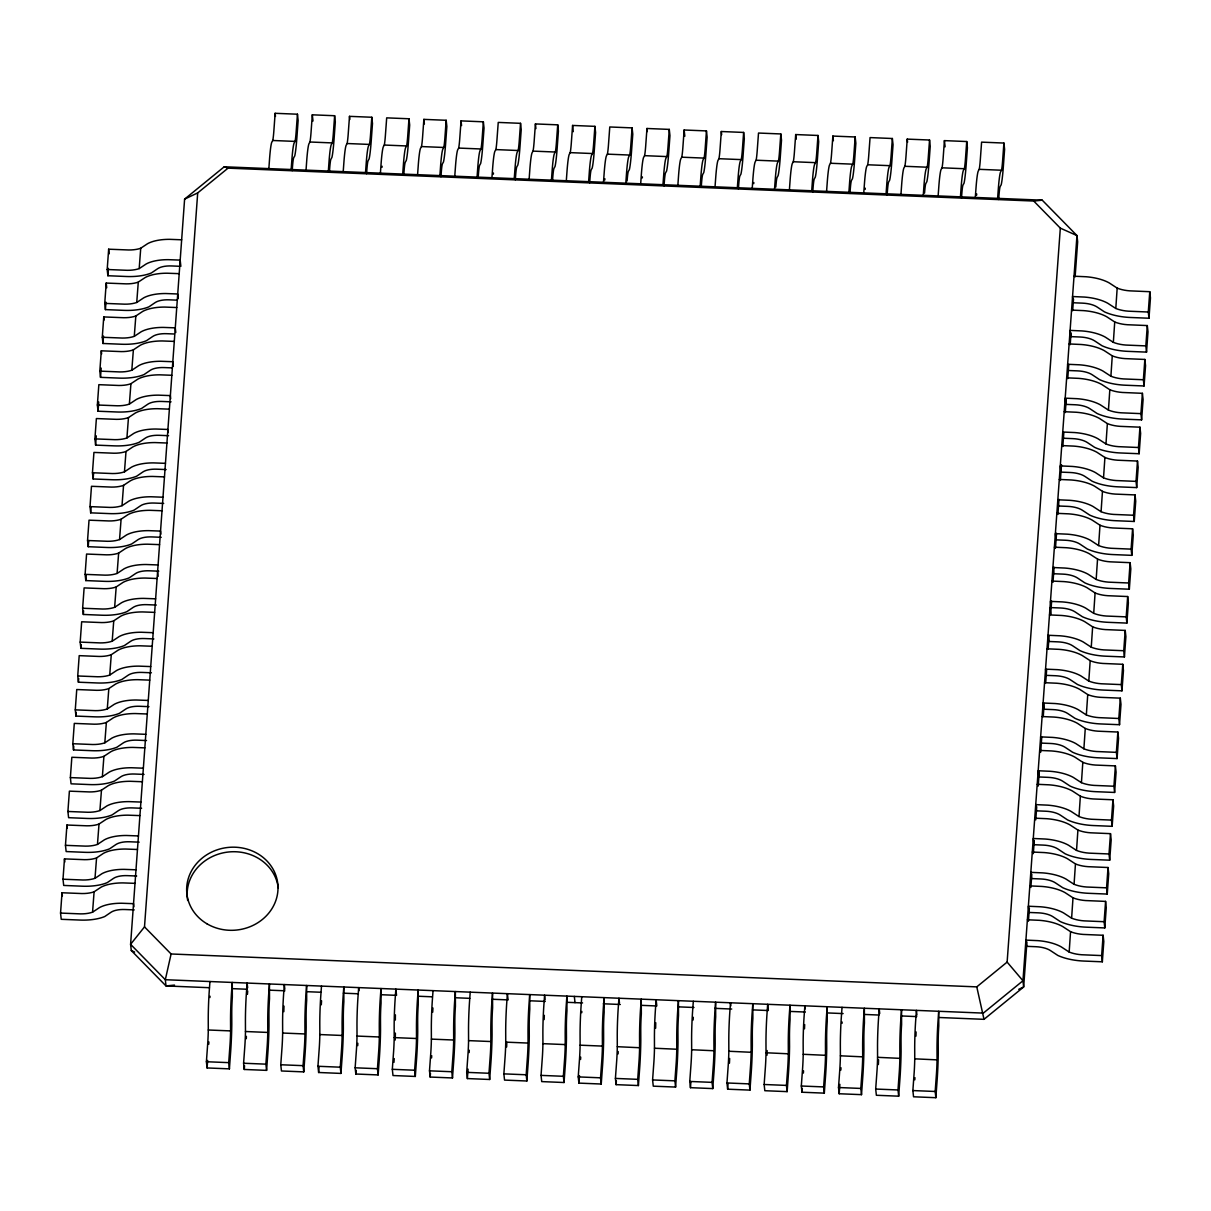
<?xml version="1.0" encoding="UTF-8"?>
<svg xmlns="http://www.w3.org/2000/svg" width="1211" height="1211" viewBox="0 0 1211 1211"><rect width="100%" height="100%" fill="white"/><g stroke="black" fill="none" stroke-linecap="round" stroke-linejoin="round"><path stroke-width="1.5" d="M209.942 981.531L209.155 992.475A31.758 2.195 -87.7 0 0 208.247 1018.375L208.292 1030.122A20.209 1.393 -87.7 0 1 207.717 1043.519L206.4 1061.729L207.096 1067.951L229.409 1068.859L230.635 1051.92A35.149 2.437 -87.7 0 0 231.801 1024.188L231.755 1013.395A16.833 1.166 -87.7 0 1 232.33 997.137L232.255 982.454L231.468 993.383A31.758 2.195 -87.7 0 0 230.544 1019.299L230.605 1031.03A20.209 1.393 -87.7 0 1 230.029 1044.427L228.712 1062.637L229.409 1068.859M247.634 987.722L247.12 983.06L246.333 993.989A31.758 2.195 -87.7 0 0 245.424 1019.904L245.47 1031.636A20.209 1.393 -87.7 0 1 244.91 1045.048L243.593 1063.243L244.274 1069.464L266.587 1070.373L267.813 1053.434A35.149 2.437 -87.7 0 0 268.978 1025.702L268.933 1014.909A16.833 1.166 -87.7 0 1 269.508 998.651L269.432 983.968L268.645 994.912A31.758 2.195 -87.7 0 0 267.737 1020.812L267.782 1032.544A20.209 1.393 -87.7 0 1 267.207 1045.956L265.89 1064.151L266.587 1070.373M303.764 1071.886L303.083 1065.665L304.4 1047.47A20.209 1.393 -87.7 0 0 304.96 1034.058L304.915 1022.326A31.758 2.195 -87.7 0 1 305.823 996.426L306.61 985.482L306.686 1000.165A16.833 1.166 -87.7 0 0 306.111 1016.423L306.171 1027.216A35.149 2.437 -87.7 0 1 304.99 1054.948L303.764 1071.886L281.452 1070.978L280.77 1064.757L282.087 1046.561A20.209 1.393 -87.7 0 0 282.647 1033.15L282.602 1021.418A31.758 2.195 -87.7 0 1 283.525 995.518L284.313 984.573L284.827 989.236M340.942 1073.415L340.261 1067.194L341.578 1048.983A20.209 1.393 -87.7 0 0 342.138 1035.587L342.092 1023.84A31.758 2.195 -87.7 0 1 343.016 997.94L343.803 986.995L343.863 1001.694A16.833 1.166 -87.7 0 0 343.303 1017.936L343.349 1028.745A35.149 2.437 -87.7 0 1 342.183 1056.476L340.942 1073.415L318.644 1072.492L317.948 1066.27L319.265 1048.075A20.209 1.393 -87.7 0 0 319.84 1034.678L319.78 1022.932A31.758 2.195 -87.7 0 1 320.703 997.031L321.49 986.087M378.135 1074.929L377.438 1068.707L378.755 1050.512A20.209 1.393 -87.7 0 0 379.331 1037.1L379.285 1025.369A31.758 2.195 -87.7 0 1 380.193 999.453L380.981 988.524L381.056 1003.208A16.833 1.166 -87.7 0 0 380.481 1019.465L380.526 1030.258A35.149 2.437 -87.7 0 1 379.361 1057.99L378.135 1074.929L355.822 1074.021L355.141 1067.799L356.443 1049.589A20.209 1.393 -87.7 0 0 357.018 1036.192L356.973 1024.461A31.758 2.195 -87.7 0 1 357.881 998.545L358.668 987.616L359.016 990.719M415.312 1076.443L414.631 1070.221L415.948 1052.026A20.209 1.393 -87.7 0 0 416.508 1038.614L416.463 1026.883A31.758 2.195 -87.7 0 1 417.371 1000.982L418.158 990.038L418.234 1004.721A16.833 1.166 -87.7 0 0 417.659 1020.979L417.719 1031.772A35.149 2.437 -87.7 0 1 416.539 1059.504L415.312 1076.443L393 1075.535L392.319 1069.313L393.636 1051.118A20.209 1.393 -87.7 0 0 394.196 1037.706L394.15 1025.974A31.758 2.195 -87.7 0 1 395.074 1000.059L395.846 989.13L396.542 995.351M452.49 1077.957L451.809 1071.735L453.126 1053.54A20.209 1.393 -87.7 0 0 453.686 1040.128L453.641 1028.396A31.758 2.195 -87.7 0 1 454.564 1002.496L455.351 991.552L455.412 1006.25A16.833 1.166 -87.7 0 0 454.836 1022.493L454.897 1033.301A35.149 2.437 -87.7 0 1 453.716 1061.033L452.49 1077.957L430.193 1077.048L429.496 1070.827L430.813 1052.631A20.209 1.393 -87.7 0 0 431.388 1039.22L431.328 1027.488A31.758 2.195 -87.7 0 1 432.251 1001.588L433.038 990.643M489.683 1079.485L488.987 1073.264L490.304 1055.053A20.209 1.393 -87.7 0 0 490.879 1041.657L490.818 1029.925A31.758 2.195 -87.7 0 1 491.742 1004.01L492.529 993.081L492.605 1007.764A16.833 1.166 -87.7 0 0 492.029 1024.022L492.075 1034.815A35.149 2.437 -87.7 0 1 490.909 1062.547L489.683 1079.485L467.37 1078.562L466.689 1072.356L467.991 1054.145A20.209 1.393 -87.7 0 0 468.566 1040.749L468.521 1029.002A31.758 2.195 -87.7 0 1 469.429 1003.102L470.216 992.157M526.861 1080.999L526.179 1074.778L527.481 1056.582A20.209 1.393 -87.7 0 0 528.057 1043.171L528.011 1031.439A31.758 2.195 -87.7 0 1 528.919 1005.524L529.707 994.594L529.782 1009.278A16.833 1.166 -87.7 0 0 529.207 1025.535L529.268 1036.328A35.149 2.437 -87.7 0 1 528.087 1064.06L526.861 1080.999L504.548 1080.091L503.867 1073.869L505.184 1055.659A20.209 1.393 -87.7 0 0 505.744 1042.262L505.698 1030.531A31.758 2.195 -87.7 0 1 506.622 1004.615L507.394 993.686L508.09 999.908M564.038 1082.513L563.357 1076.291L564.674 1058.096A20.209 1.393 -87.7 0 0 565.234 1044.684L565.189 1032.953A31.758 2.195 -87.7 0 1 566.112 1007.052L566.884 996.108L566.96 1010.791A16.833 1.166 -87.7 0 0 566.385 1027.049L566.445 1037.842A35.149 2.437 -87.7 0 1 565.265 1065.574L564.038 1082.513L541.726 1081.605L541.045 1075.383L542.361 1057.188A20.209 1.393 -87.7 0 0 542.922 1043.776L542.876 1032.044A31.758 2.195 -87.7 0 1 543.8 1006.144L544.587 995.2L545.101 999.862M601.231 1084.027L600.535 1077.82L601.852 1059.61A20.209 1.393 -87.7 0 0 602.427 1046.213L602.367 1034.466A31.758 2.195 -87.7 0 1 603.29 1008.566L604.077 997.622L604.153 1012.32A16.833 1.166 -87.7 0 0 603.578 1028.563L603.623 1039.371A35.149 2.437 -87.7 0 1 602.457 1067.103L601.231 1084.027L578.919 1083.118L578.222 1076.897L579.539 1058.702A20.209 1.393 -87.7 0 0 580.114 1045.29L580.069 1033.558A31.758 2.195 -87.7 0 1 580.977 1007.658L581.764 996.714M638.409 1085.556L637.713 1079.334L639.03 1061.124A20.209 1.393 -87.7 0 0 639.605 1047.727L639.559 1035.995A31.758 2.195 -87.7 0 1 640.468 1010.08L641.255 999.151L641.33 1013.834A16.833 1.166 -87.7 0 0 640.755 1030.092L640.801 1040.885A35.149 2.437 -87.7 0 1 639.635 1068.617L638.409 1085.556L616.096 1084.647L615.415 1078.426L616.732 1060.215A20.209 1.393 -87.7 0 0 617.292 1046.819L617.247 1035.087A31.758 2.195 -87.7 0 1 618.155 1009.172L618.942 998.227L619.457 1002.905M639.605 1047.727L617.292 1046.698M675.587 1087.069L674.905 1080.848L676.222 1062.652A20.209 1.393 -87.7 0 0 676.782 1049.241L676.737 1037.509A31.758 2.195 -87.7 0 1 677.645 1011.609L678.432 1000.664L678.508 1015.348A16.833 1.166 -87.7 0 0 677.933 1031.605L677.993 1042.399A35.149 2.437 -87.7 0 1 676.813 1070.13L675.587 1087.069L653.274 1086.161L652.593 1079.94L653.91 1061.744A20.209 1.393 -87.7 0 0 654.47 1048.332L654.424 1036.601A31.758 2.195 -87.7 0 1 655.348 1010.685L656.135 999.756L656.816 1005.978M676.782 1049.241L654.47 1048.226M712.764 1088.583L712.083 1082.362L713.4 1064.166A20.209 1.393 -87.7 0 0 713.96 1050.754L713.915 1039.023A31.758 2.195 -87.7 0 1 714.838 1013.123L715.625 1002.178L715.686 1016.877A16.833 1.166 -87.7 0 0 715.126 1033.119L715.171 1043.912A35.149 2.437 -87.7 0 1 714.006 1071.644L712.764 1088.583L690.467 1087.675L689.77 1081.453L691.087 1063.258A20.209 1.393 -87.7 0 0 691.663 1049.846L691.602 1038.115A31.758 2.195 -87.7 0 1 692.525 1012.214L693.313 1001.27M713.96 1050.754L691.663 1049.74M749.957 1090.112L749.261 1083.89L750.578 1065.68A20.209 1.393 -87.7 0 0 751.153 1052.283L751.108 1040.552A31.758 2.195 -87.7 0 1 752.016 1014.636L752.803 1003.692L752.879 1018.39A16.833 1.166 -87.7 0 0 752.303 1034.648L752.349 1045.441A35.149 2.437 -87.7 0 1 751.183 1073.173L749.957 1090.112L727.644 1089.189L726.963 1082.967L728.265 1064.772A20.209 1.393 -87.7 0 0 728.84 1051.375L728.795 1039.628A31.758 2.195 -87.7 0 1 729.703 1013.728L730.49 1002.784L730.838 1005.902M751.153 1052.283L728.84 1051.254M787.135 1091.626L786.454 1085.404L787.771 1067.209A20.209 1.393 -87.7 0 0 788.331 1053.797L788.285 1042.065A31.758 2.195 -87.7 0 1 789.194 1016.15L789.981 1005.221L790.056 1019.904A16.833 1.166 -87.7 0 0 789.481 1036.162L789.542 1046.955A35.149 2.437 -87.7 0 1 788.361 1074.687L787.135 1091.626L764.822 1090.717L764.141 1084.496L765.458 1066.285A20.209 1.393 -87.7 0 0 766.018 1052.889L765.973 1041.157A31.758 2.195 -87.7 0 1 766.896 1015.242L767.668 1004.313L768.364 1010.534M788.331 1053.797L766.018 1052.768M824.313 1093.139L823.631 1086.918L824.948 1068.723A20.209 1.393 -87.7 0 0 825.508 1055.311L825.463 1043.579A31.758 2.195 -87.7 0 1 826.386 1017.679L827.174 1006.735L827.234 1021.418A16.833 1.166 -87.7 0 0 826.659 1037.676L826.719 1048.469A35.149 2.437 -87.7 0 1 825.539 1076.201L824.313 1093.139L802.015 1092.231L801.319 1086.01L802.636 1067.814A20.209 1.393 -87.7 0 0 803.211 1054.403L803.15 1042.671A31.758 2.195 -87.7 0 1 804.074 1016.756L804.861 1005.826L805.194 1008.93M825.508 1055.311L803.211 1054.297M861.505 1094.653L860.809 1088.432L862.126 1070.236A20.209 1.393 -87.7 0 0 862.701 1056.84L862.641 1045.093A31.758 2.195 -87.7 0 1 863.564 1019.193L864.351 1008.248L864.427 1022.947A16.833 1.166 -87.7 0 0 863.852 1039.189L863.897 1049.998A35.149 2.437 -87.7 0 1 862.732 1077.729L861.505 1094.653L839.193 1093.745L838.512 1087.523L839.813 1069.328A20.209 1.393 -87.7 0 0 840.389 1055.916L840.343 1044.185A31.758 2.195 -87.7 0 1 841.251 1018.284L842.039 1007.34M862.701 1056.84L840.389 1055.81M898.683 1096.182L898.002 1089.961L899.304 1071.75A20.209 1.393 -87.7 0 0 899.879 1058.353L899.834 1046.622A31.758 2.195 -87.7 0 1 900.742 1020.706L901.529 1009.777L901.605 1024.461A16.833 1.166 -87.7 0 0 901.029 1040.718L901.09 1051.511A35.149 2.437 -87.7 0 1 899.909 1079.243L898.683 1096.182L876.37 1095.274L875.689 1089.052L877.006 1070.842A20.209 1.393 -87.7 0 0 877.566 1057.445L877.521 1045.698A31.758 2.195 -87.7 0 1 878.444 1019.798L879.216 1008.854L879.731 1013.531M899.879 1058.353L877.566 1057.324M935.861 1097.696L935.18 1091.474L936.497 1073.279A20.209 1.393 -87.7 0 0 937.057 1059.867L937.011 1048.136A31.758 2.195 -87.7 0 1 937.935 1022.22L938.707 1011.291L938.782 1025.974A16.833 1.166 -87.7 0 0 938.207 1042.232L938.268 1053.025A35.149 2.437 -87.7 0 1 937.087 1080.757L935.861 1097.696L913.548 1096.788L912.867 1090.566L914.184 1072.371A20.209 1.393 -87.7 0 0 914.744 1058.959L914.699 1047.227A31.758 2.195 -87.7 0 1 915.622 1021.312L916.409 1010.383L916.924 1015.045M937.057 1059.867L914.759 1058.838M134.224 909.9L124.93 909.522A16.833 6.963 4.1 0 0 111.079 912.231L104.751 916.53A35.149 14.532 4.1 0 1 79.835 920.057L61.231 919.3L60.55 913.079L62.018 892.764L81.97 893.551A20.209 8.356 4.1 0 0 94.019 891.841L100.967 887.239A31.758 13.139 4.1 0 1 123.053 882.91L135.011 883.349M136.676 876.022L127.382 875.644A16.833 6.963 4.1 0 0 113.531 878.369L107.204 882.652A35.149 14.532 4.1 0 1 82.287 886.195L63.699 885.438L63.002 879.216L64.471 858.887L84.422 859.674A20.209 8.356 4.1 0 0 96.471 857.978L103.419 853.361A31.758 13.139 4.1 0 1 125.505 849.032L137.464 849.486M139.144 842.16L129.834 841.781A16.833 6.963 4.1 0 0 115.984 844.491L109.656 848.79A35.149 14.532 4.1 0 1 84.74 852.317L66.151 851.56L65.455 845.339L66.938 825.024L86.889 825.811A20.209 8.356 4.1 0 0 98.924 824.101L105.872 819.499A31.758 13.139 4.1 0 1 127.957 815.17L139.916 815.608M141.596 808.282L132.302 807.904A16.833 6.963 4.1 0 0 118.436 810.613L112.108 814.912A35.149 14.532 4.1 0 1 87.192 818.454L68.603 817.682L67.907 811.476L69.39 791.146L89.342 791.933A20.209 8.356 4.1 0 0 101.376 790.223L108.324 785.621A31.758 13.139 4.1 0 1 130.425 781.292L142.383 781.746M144.048 774.404L134.754 774.026A16.833 6.963 4.1 0 0 120.888 776.751L114.561 781.034A35.149 14.532 4.1 0 1 89.644 784.577L71.055 783.82L70.374 777.598L71.843 757.269L91.794 758.071A20.209 8.356 4.1 0 0 103.843 756.36L110.791 751.743A31.758 13.139 4.1 0 1 132.877 747.414L144.836 747.868M146.501 740.542L137.206 740.163A16.833 6.963 4.1 0 0 123.34 742.873L117.013 747.172A35.149 14.532 4.1 0 1 92.097 750.699L73.508 749.942L72.827 743.721L74.295 723.406L94.246 724.193A20.209 8.356 4.1 0 0 106.296 722.483L113.244 717.881A31.758 13.139 4.1 0 1 135.329 713.551L147.288 713.99M148.953 706.664L139.659 706.285A16.833 6.963 4.1 0 0 125.808 709.01L119.48 713.294A35.149 14.532 4.1 0 1 94.549 716.836L75.96 716.079L75.279 709.858L76.747 689.528L96.698 690.315A20.209 8.356 4.1 0 0 108.748 688.605L115.696 684.003A31.758 13.139 4.1 0 1 137.782 679.674L149.74 680.128M151.405 672.801L142.111 672.423A16.833 6.963 4.1 0 0 128.26 675.132L121.933 679.432A35.149 14.532 4.1 0 1 97.016 682.959L78.412 682.202L77.731 675.98L79.199 655.651L99.151 656.453A20.209 8.356 4.1 0 0 111.2 654.742L118.148 650.14A31.758 13.139 4.1 0 1 140.234 645.811L152.192 646.25M153.858 638.924L144.563 638.545A16.833 6.963 4.1 0 0 130.712 641.255L124.385 645.554A35.149 14.532 4.1 0 1 99.469 649.081L80.88 648.324L80.183 642.102L81.667 621.788L101.618 622.575A20.209 8.356 4.1 0 0 113.652 620.865L120.6 616.263A31.758 13.139 4.1 0 1 142.686 611.933L154.645 612.372M156.325 605.046L147.031 604.667A16.833 6.963 4.1 0 0 133.165 607.392L126.837 611.676A35.149 14.532 4.1 0 1 101.921 615.218L83.332 614.461L82.636 608.24L84.119 587.91L104.07 588.697A20.209 8.356 4.1 0 0 116.105 587.002L123.053 582.385A31.758 13.139 4.1 0 1 145.153 578.056L157.112 578.51M158.777 571.183L149.483 570.805A16.833 6.963 4.1 0 0 135.617 573.514L129.289 577.814A35.149 14.532 4.1 0 1 104.373 581.341L85.784 580.584L85.103 574.362L86.571 554.048L106.523 554.835A20.209 8.356 4.1 0 0 118.572 553.124L125.505 548.522A31.758 13.139 4.1 0 1 147.606 544.193L159.564 544.632M161.23 537.306L151.935 536.927A16.833 6.963 4.1 0 0 138.069 539.637L131.742 543.936A35.149 14.532 4.1 0 1 106.825 547.478L88.236 546.706L87.555 540.5L89.024 520.17L108.975 520.957A20.209 8.356 4.1 0 0 121.024 519.247L127.972 514.645A31.758 13.139 4.1 0 1 150.058 510.315L162.017 510.77M163.682 503.428L154.387 503.049A16.833 6.963 4.1 0 0 140.537 505.774L134.209 510.058A35.149 14.532 4.1 0 1 109.278 513.6L90.689 512.843L90.008 506.622L91.476 486.292L111.427 487.094A20.209 8.356 4.1 0 0 123.477 485.384L130.425 480.767A31.758 13.139 4.1 0 1 152.51 476.438L164.469 476.892M166.134 469.565L156.84 469.187A16.833 6.963 4.1 0 0 142.989 471.896L136.661 476.195A35.149 14.532 4.1 0 1 111.745 479.723L93.141 478.966L92.46 472.744L93.928 452.43L113.879 453.217A20.209 8.356 4.1 0 0 125.929 451.506L132.877 446.904A31.758 13.139 4.1 0 1 154.963 442.575L166.921 443.014M168.586 435.688L159.292 435.309A16.833 6.963 4.1 0 0 145.441 438.034L139.114 442.318A35.149 14.532 4.1 0 1 114.197 445.86L95.608 445.103L94.912 438.882L96.38 418.552L116.332 419.339A20.209 8.356 4.1 0 0 128.381 417.628L135.329 413.027A31.758 13.139 4.1 0 1 157.415 408.697L169.373 409.151M171.054 401.825L161.744 401.446A16.833 6.963 4.1 0 0 147.893 404.156L141.566 408.455A35.149 14.532 4.1 0 1 116.65 411.982L98.061 411.225L97.364 405.004L98.848 384.674L118.799 385.476A20.209 8.356 4.1 0 0 130.833 383.766L137.782 379.164A31.758 13.139 4.1 0 1 159.882 374.835L171.826 375.274M171.644 367.872L164.212 367.569A16.833 6.963 4.1 0 0 150.346 370.278L144.018 374.577A35.149 14.532 4.1 0 1 119.102 378.104L100.513 377.348L99.817 371.126L101.3 350.812L121.251 351.599A20.209 8.356 4.1 0 0 133.286 349.888L140.234 345.286A31.758 13.139 4.1 0 1 162.335 340.957L174.293 341.396M174.096 333.994L166.664 333.691A16.833 6.963 4.1 0 0 152.798 336.416L146.47 340.7A35.149 14.532 4.1 0 1 121.554 344.242L102.965 343.485L102.284 337.264L103.752 316.934L123.704 317.721A20.209 8.356 4.1 0 0 135.753 316.026L142.701 311.409A31.758 13.139 4.1 0 1 164.787 307.079L176.745 307.533M176.549 300.131L169.116 299.828A16.833 6.963 4.1 0 0 155.25 302.538L148.923 306.837A35.149 14.532 4.1 0 1 124.006 310.364L105.418 309.607L104.736 303.386L106.205 283.071L126.156 283.858A20.209 8.356 4.1 0 0 138.205 282.148L145.153 277.546A31.758 13.139 4.1 0 1 167.239 273.217L179.198 273.656M179.001 266.253L171.568 265.951A16.833 6.963 4.1 0 0 157.718 268.66L151.39 272.959A35.149 14.532 4.1 0 1 126.459 276.502L107.87 275.73L107.189 269.508L108.657 249.194L128.608 249.981A20.209 8.356 4.1 0 0 140.658 248.27L147.606 243.668A31.758 13.139 4.1 0 1 169.691 239.339L181.65 239.793M73.508 749.942L73.78 746.248M75.96 716.079L76.232 712.371M78.412 682.202L78.685 678.508M80.88 648.324L81.137 644.63M83.332 614.461L83.589 610.768M85.784 580.584L86.178 575.043M88.236 546.706L88.645 541.166M90.689 512.843L91.097 507.303M93.141 478.966L93.55 473.425M95.608 445.103L96.275 435.854M98.061 411.225L98.727 401.991M100.513 377.348L101.179 368.114M102.965 343.485L103.495 336.083M105.418 309.607L105.962 302.22M107.87 275.73L108.415 268.342M60.55 913.079L80.501 913.881A20.209 8.356 4.1 0 0 92.551 912.171L94.095 891.811M63.002 879.216L82.953 880.003A20.209 8.356 4.1 0 0 95.003 878.293L96.562 857.948M65.455 845.339L85.406 846.126A20.209 8.356 4.1 0 0 97.455 844.43L99.014 824.07M67.907 811.476L87.858 812.263A20.209 8.356 4.1 0 0 99.907 810.553L101.467 790.193M70.374 777.598L90.325 778.385A20.209 8.356 4.1 0 0 102.36 776.675L103.919 756.33M72.827 743.721L92.778 744.523A20.209 8.356 4.1 0 0 104.812 742.812L106.371 722.452M75.279 709.858L95.23 710.645A20.209 8.356 4.1 0 0 107.279 708.935L108.823 688.575M77.731 675.98L97.682 676.767A20.209 8.356 4.1 0 0 109.732 675.057L111.276 654.712M80.183 642.102L100.135 642.905A20.209 8.356 4.1 0 0 112.184 641.194L113.743 620.834M82.636 608.24L102.587 609.027A20.209 8.356 4.1 0 0 114.636 607.316L116.195 586.972M85.103 574.362L105.054 575.149A20.209 8.356 4.1 0 0 117.089 573.454L118.648 553.094M87.555 540.5L107.507 541.287A20.209 8.356 4.1 0 0 119.541 539.576L121.1 519.216M90.008 506.622L109.959 507.409A20.209 8.356 4.1 0 0 122.008 505.698L123.552 485.354M92.46 472.744L112.411 473.546A20.209 8.356 4.1 0 0 124.461 471.836L126.005 451.476M94.912 438.882L114.863 439.669A20.209 8.356 4.1 0 0 126.913 437.958L128.472 417.598M97.364 405.004L117.316 405.791A20.209 8.356 4.1 0 0 129.365 404.08L130.924 383.736M99.817 371.126L119.768 371.928A20.209 8.356 4.1 0 0 131.817 370.218L133.377 349.858M102.284 337.264L122.235 338.051A20.209 8.356 4.1 0 0 134.27 336.34L135.829 315.995M104.736 303.386L124.688 304.173A20.209 8.356 4.1 0 0 136.737 302.478L138.281 282.118M107.189 269.508L127.14 270.31A20.209 8.356 4.1 0 0 139.189 268.6L140.733 248.24M1075.111 276.895L1077.654 241.791L1076.973 235.57L1042.247 200.178L224.232 166.785L184.602 199.134L130.591 944.323L131.288 950.544L166.013 985.936L209.412 987.707M174.52 985.088L166.013 985.936L165.317 979.714L130.591 944.323L144.503 926.884L197.696 192.912L228.046 168.147L1033.725 201.041L1042.247 200.178M268.857 168.601L269.644 157.748A31.758 2.195 -87.7 0 1 271.718 142.353L272.763 140.446A20.209 1.393 -87.7 0 0 273.822 131.454L275.139 113.304L297.452 114.212L298.133 120.434L296.907 137.373A35.149 2.437 -87.7 0 1 294.727 155.962L293.758 157.612A16.833 1.166 -87.7 0 0 292.456 167.269L292.214 170.66M207.096 1067.951L207.641 1060.412M291.155 169.525L291.957 158.656A31.758 2.195 -87.7 0 1 294.031 143.261L295.075 141.354A20.209 1.393 -87.7 0 0 296.12 132.377L297.452 114.212M306.035 170.13L306.822 159.262A31.758 2.195 -87.7 0 1 308.911 143.867L309.94 141.959A20.209 1.393 -87.7 0 0 311 132.983L312.317 114.818L334.63 115.726L335.311 121.948L334.085 138.887A35.149 2.437 -87.7 0 1 331.905 157.475L330.951 159.125A16.833 1.166 -87.7 0 0 329.649 168.783L329.392 172.174M247.438 994.352L247.695 990.976M244.274 1069.464L244.546 1065.695M328.348 171.039L329.135 160.185A31.758 2.195 -87.7 0 1 331.209 144.79L332.253 142.868A20.209 1.393 -87.7 0 0 333.313 133.891L334.63 115.726M343.213 171.644L344.015 160.791A31.758 2.195 -87.7 0 1 346.089 145.396L347.118 143.473A20.209 1.393 -87.7 0 0 348.178 134.497L349.495 116.347L371.807 117.255L372.488 123.477L371.262 140.415A35.149 2.437 -87.7 0 1 369.083 158.989L368.129 160.654A16.833 1.166 -87.7 0 0 366.827 170.312L366.585 173.688M365.525 172.552L366.327 161.699A31.758 2.195 -87.7 0 1 368.401 146.304L369.431 144.397A20.209 1.393 -87.7 0 0 370.49 135.405L371.807 117.255M380.405 173.158L381.193 162.304A31.758 2.195 -87.7 0 1 383.266 146.909L384.311 145.002A20.209 1.393 -87.7 0 0 385.355 136.01L386.687 117.861L408.985 118.769L409.681 124.99L408.455 141.929A35.149 2.437 -87.7 0 1 406.26 160.518L405.307 162.168A16.833 1.166 -87.7 0 0 404.005 171.826L403.763 175.217M318.644 1072.492L319.053 1066.846M402.703 174.066L403.505 163.213A31.758 2.195 -87.7 0 1 405.579 147.818L406.624 145.91A20.209 1.393 -87.7 0 0 407.668 136.919L408.985 118.769M417.583 174.672L418.37 163.818A31.758 2.195 -87.7 0 1 420.459 148.423L421.489 146.516A20.209 1.393 -87.7 0 0 422.548 137.524L423.865 119.374L446.178 120.283L446.859 126.504L445.633 143.443A35.149 2.437 -87.7 0 1 443.453 162.032L442.499 163.682A16.833 1.166 -87.7 0 0 441.198 173.34L440.94 176.73M355.822 1074.021L356.095 1070.252M439.896 175.595L440.683 164.726A31.758 2.195 -87.7 0 1 442.757 149.331L443.801 147.424A20.209 1.393 -87.7 0 0 444.861 138.448L446.178 120.283M454.761 176.201L455.563 165.347A31.758 2.195 -87.7 0 1 457.637 149.952L458.666 148.03A20.209 1.393 -87.7 0 0 459.726 139.053L461.043 120.888L483.356 121.811L484.037 128.033L482.811 144.957A35.149 2.437 -87.7 0 1 480.631 163.546L479.677 165.196A16.833 1.166 -87.7 0 0 478.375 174.853L478.133 178.244M393.953 1062.365L394.226 1058.596M477.073 177.109L477.861 166.255A31.758 2.195 -87.7 0 1 479.95 150.86L480.979 148.938A20.209 1.393 -87.7 0 0 482.039 139.961L483.356 121.811M491.938 177.714L492.741 166.861A31.758 2.195 -87.7 0 1 494.815 151.466L495.859 149.558A20.209 1.393 -87.7 0 0 496.904 140.567L498.236 122.417L520.533 123.325L521.23 129.547L520.003 146.486A35.149 2.437 -87.7 0 1 517.808 165.074L516.855 166.724A16.833 1.166 -87.7 0 0 515.553 176.382L515.311 179.773M430.193 1077.048L430.465 1073.294M514.251 178.623L515.053 167.769A31.758 2.195 -87.7 0 1 517.127 152.374L518.157 150.467A20.209 1.393 -87.7 0 0 519.216 141.475L520.533 123.325M529.131 179.228L529.918 168.374A31.758 2.195 -87.7 0 1 531.992 152.98L533.037 151.072A20.209 1.393 -87.7 0 0 534.096 142.081L535.413 123.931L557.726 124.839L558.407 131.06L557.181 147.999A35.149 2.437 -87.7 0 1 555.001 166.588L554.048 168.238A16.833 1.166 -87.7 0 0 552.731 177.896L552.488 181.287M467.37 1078.562L468.051 1069.162M551.444 180.136L552.231 169.283A31.758 2.195 -87.7 0 1 554.305 153.888L555.349 151.981A20.209 1.393 -87.7 0 0 556.394 142.989L557.726 124.839M566.309 180.757L567.111 169.888A31.758 2.195 -87.7 0 1 569.185 154.493L570.214 152.586A20.209 1.393 -87.7 0 0 571.274 143.609L572.591 125.444L594.904 126.353L595.585 132.574L594.359 149.513A35.149 2.437 -87.7 0 1 592.179 168.102L591.225 169.752A16.833 1.166 -87.7 0 0 589.924 179.41L589.681 182.8M588.622 181.665L589.409 170.812A31.758 2.195 -87.7 0 1 591.498 155.417L592.527 153.494A20.209 1.393 -87.7 0 0 593.587 144.518L594.904 126.353M603.487 182.271L604.289 171.417A31.758 2.195 -87.7 0 1 606.363 156.022L607.407 154.1A20.209 1.393 -87.7 0 0 608.452 145.123L609.769 126.973L632.081 127.882L632.778 134.103L631.552 151.027A35.149 2.437 -87.7 0 1 629.357 169.616L628.403 171.281A16.833 1.166 -87.7 0 0 627.101 180.939M625.799 183.179L626.602 172.325A31.758 2.195 -87.7 0 1 628.676 156.93L629.705 155.023A20.209 1.393 -87.7 0 0 630.764 146.031L632.081 127.882M640.68 183.784L641.467 172.931A31.758 2.195 -87.7 0 1 643.541 157.536L644.585 155.629A20.209 1.393 -87.7 0 0 645.645 146.637L646.962 128.487L669.274 129.395L669.955 135.617L668.729 152.556A35.149 2.437 -87.7 0 1 666.55 171.145L665.581 172.795A16.833 1.166 -87.7 0 0 664.279 182.452L664.037 185.843M578.919 1083.118L579.463 1075.595M662.977 184.693L663.779 173.839A31.758 2.195 -87.7 0 1 665.853 158.444L666.898 156.537A20.209 1.393 -87.7 0 0 667.942 147.545L669.274 129.395M677.857 185.298L678.644 174.445A31.758 2.195 -87.7 0 1 680.733 159.05L681.763 157.142A20.209 1.393 -87.7 0 0 682.822 148.151L684.139 130.001L706.452 130.909L707.133 137.131L705.907 154.069A35.149 2.437 -87.7 0 1 703.727 172.658L702.774 174.308A16.833 1.166 -87.7 0 0 701.472 183.966L701.214 187.357M616.096 1084.647L616.369 1080.878M700.17 186.222L700.957 175.353A31.758 2.195 -87.7 0 1 703.031 159.958L704.075 158.051A20.209 1.393 -87.7 0 0 705.135 149.074L706.452 130.909M715.035 186.827L715.837 175.973A31.758 2.195 -87.7 0 1 717.911 160.563L718.94 158.656A20.209 1.393 -87.7 0 0 720 149.68L721.317 131.515L743.63 132.438L744.311 138.644L743.085 155.583A35.149 2.437 -87.7 0 1 740.905 174.172L739.951 175.822A16.833 1.166 -87.7 0 0 738.649 185.48L738.407 188.871M737.348 187.735L738.15 176.882A31.758 2.195 -87.7 0 1 740.224 161.487L741.253 159.564A20.209 1.393 -87.7 0 0 742.313 150.588L743.63 132.438M752.228 188.341L753.015 177.487A31.758 2.195 -87.7 0 1 755.089 162.092L756.133 160.185A20.209 1.393 -87.7 0 0 757.178 151.193L758.51 133.043L780.807 133.952L781.504 140.173L780.278 157.112A35.149 2.437 -87.7 0 1 778.083 175.686L777.129 177.351A16.833 1.166 -87.7 0 0 775.827 187.009M690.467 1087.675L690.875 1082.028M774.525 189.249L775.328 178.395A31.758 2.195 -87.7 0 1 777.401 163.001L778.446 161.093A20.209 1.393 -87.7 0 0 779.49 152.102L780.807 133.952M789.405 189.855L790.193 179.001A31.758 2.195 -87.7 0 1 792.282 163.606L793.311 161.699A20.209 1.393 -87.7 0 0 794.371 152.707L795.688 134.557L818 135.465L818.681 141.687L817.455 158.626A35.149 2.437 -87.7 0 1 815.275 177.215L814.322 178.865A16.833 1.166 -87.7 0 0 813.02 188.522L812.763 191.913M727.644 1089.189L728.053 1083.542M811.718 190.763L812.505 179.909A31.758 2.195 -87.7 0 1 814.579 164.514L815.624 162.607A20.209 1.393 -87.7 0 0 816.683 153.615L818 135.465M826.583 191.383L827.385 180.515A31.758 2.195 -87.7 0 1 829.459 165.12L830.489 163.213A20.209 1.393 -87.7 0 0 831.548 154.221L832.865 136.071L855.178 136.979L855.859 143.201L854.633 160.14A35.149 2.437 -87.7 0 1 852.453 178.728L851.5 180.378A16.833 1.166 -87.7 0 0 850.198 190.036L849.955 193.427M848.896 192.292L849.683 181.438A31.758 2.195 -87.7 0 1 851.772 166.028L852.801 164.121A20.209 1.393 -87.7 0 0 853.861 155.144L855.178 136.979M863.761 192.897L864.563 182.044A31.758 2.195 -87.7 0 1 866.637 166.649L867.682 164.726A20.209 1.393 -87.7 0 0 868.726 155.75L870.058 137.585L892.356 138.508L893.052 144.73L891.826 161.653A35.149 2.437 -87.7 0 1 889.631 180.242L888.677 181.892A16.833 1.166 -87.7 0 0 887.375 191.565L887.133 194.941M802.015 1092.231L802.287 1088.462M886.074 193.805L886.876 182.952A31.758 2.195 -87.7 0 1 888.95 167.557L889.979 165.65A20.209 1.393 -87.7 0 0 891.039 156.658L892.356 138.508M900.954 194.411L901.741 183.557A31.758 2.195 -87.7 0 1 903.815 168.162L904.859 166.255A20.209 1.393 -87.7 0 0 905.919 157.263L907.236 139.114L929.548 140.022L930.23 146.243L929.004 163.182A35.149 2.437 -87.7 0 1 926.824 181.771L925.87 183.421A16.833 1.166 -87.7 0 0 924.553 193.079M839.193 1093.745L839.874 1084.345M923.266 195.319L924.054 184.466A31.758 2.195 -87.7 0 1 926.127 169.071L927.172 167.163A20.209 1.393 -87.7 0 0 928.216 158.172L929.548 140.022M938.131 195.925L938.934 185.071A31.758 2.195 -87.7 0 1 941.008 169.676L942.037 167.769A20.209 1.393 -87.7 0 0 943.097 158.777L944.413 140.627L966.726 141.536L967.407 147.757L966.181 164.696A35.149 2.437 -87.7 0 1 964.001 183.285L963.048 184.935A16.833 1.166 -87.7 0 0 961.746 194.593L961.504 197.983M960.444 196.848L961.231 185.979A31.758 2.195 -87.7 0 1 963.32 170.584L964.35 168.677A20.209 1.393 -87.7 0 0 965.409 159.685L966.726 141.536M975.309 197.454L976.111 186.585A31.758 2.195 -87.7 0 1 978.185 171.19L979.23 169.283A20.209 1.393 -87.7 0 0 980.274 160.306L981.591 142.141L1003.904 143.049L1004.6 149.271L1003.374 166.21A35.149 2.437 -87.7 0 1 1001.179 184.799L1000.225 186.449A16.833 1.166 -87.7 0 0 998.924 196.106L998.681 199.497M997.622 198.362L998.424 187.508A31.758 2.195 -87.7 0 1 1000.498 172.113L1001.527 170.191A20.209 1.393 -87.7 0 0 1002.587 161.214L1003.904 143.049M939.403 1017.512L984.013 1019.329L1023.658 986.98L1022.962 980.759L1007.128 962.094L1060.321 228.137L1033.725 201.041M1026.928 941.916L1023.658 986.98L1018.739 989.311M1028.411 921.253L1029.365 908.114M1030.864 887.466L1031.817 874.312M1033.316 853.664L1034.27 840.51M1035.768 819.862L1036.722 806.723M1038.221 786.06L1039.28 771.422M1040.658 752.258L1041.748 737.242M1043.246 716.594L1044.2 703.44M1045.698 682.792L1046.652 669.653M1048.151 648.99L1049.089 635.942M1051.617 601.186L1050.664 614.386L1049.967 608.164M1052.98 582.324L1054.07 567.232M1055.447 548.371L1056.537 533.279M1057.899 514.418L1058.989 499.341M1060.367 480.479L1061.502 464.736M1062.819 446.526L1063.818 432.705M1065.286 412.573L1066.27 398.828M1067.739 378.619L1068.738 364.965M1070.206 344.681L1071.054 332.934M1072.658 310.727L1073.506 299.072M1069.071 951.997L1061.139 946.82A31.758 13.139 4.1 0 0 1037.888 940.644L1025.914 940.114L1026.595 946.336L1035.905 946.714A16.833 6.963 4.1 0 1 1050.482 950.59L1057.824 955.434A35.149 14.532 4.1 0 0 1083.754 961.05L1102.343 961.806L1101.647 955.585L1081.695 954.752A20.209 8.356 4.1 0 1 1069.162 952.043L1070.554 931.683L1062.607 926.491A31.758 13.139 4.1 0 0 1039.356 920.315L1027.382 919.785M1071.523 918.12L1063.591 912.943A31.758 13.139 4.1 0 0 1040.34 906.767L1028.366 906.237L1029.062 912.458L1038.357 912.837A16.833 6.963 4.1 0 1 1052.934 916.712L1060.276 921.571A35.149 14.532 4.1 0 0 1086.206 927.172L1104.795 927.929L1104.114 921.707L1084.148 920.875A20.209 8.356 4.1 0 1 1071.614 918.165L1073.007 897.805L1065.059 892.628A31.758 13.139 4.1 0 0 1041.808 886.437L1029.85 885.907M1073.99 884.257L1066.043 879.08A31.758 13.139 4.1 0 0 1042.792 872.889L1030.818 872.359L1031.515 878.58L1040.809 878.959A16.833 6.963 4.1 0 1 1055.387 882.849L1062.728 887.693A35.149 14.532 4.1 0 0 1088.659 893.309L1107.248 894.066L1106.566 887.845L1086.6 887.012A20.209 8.356 4.1 0 1 1074.066 884.287L1075.459 863.927L1067.512 858.75A31.758 13.139 4.1 0 0 1044.26 852.574L1032.302 852.044M1076.443 850.379L1068.496 845.202A31.758 13.139 4.1 0 0 1045.244 839.026L1033.286 838.496L1033.967 844.718L1043.261 845.096A16.833 6.963 4.1 0 1 1057.854 848.972L1065.18 853.816A35.149 14.532 4.1 0 0 1091.111 859.432L1109.7 860.188L1109.019 853.967L1089.067 853.134A20.209 8.356 4.1 0 1 1076.534 850.425L1077.911 830.065L1069.964 824.888A31.758 13.139 4.1 0 0 1046.713 818.697L1034.754 818.167M1078.895 816.517L1070.948 811.325A31.758 13.139 4.1 0 0 1047.697 805.148L1035.738 804.619L1036.419 810.84L1045.714 811.219A16.833 6.963 4.1 0 1 1060.306 815.094L1067.633 819.953A35.149 14.532 4.1 0 0 1093.563 825.554L1112.152 826.326L1111.471 820.104L1091.52 819.257A20.209 8.356 4.1 0 1 1078.986 816.547L1080.363 796.187L1072.416 791.01A31.758 13.139 4.1 0 0 1049.18 784.834L1037.206 784.304M1081.347 782.639L1073.4 777.462A31.758 13.139 4.1 0 0 1050.149 771.286L1038.19 770.756L1038.871 776.962L1048.166 777.356A16.833 6.963 4.1 0 1 1062.758 781.231L1070.1 786.075A35.149 14.532 4.1 0 0 1096.016 791.691L1114.62 792.448L1113.923 786.227L1093.972 785.394A20.209 8.356 4.1 0 1 1081.438 782.684L1082.816 762.309L1074.884 757.132A31.758 13.139 4.1 0 0 1051.632 750.956L1039.659 750.426M1083.8 748.761L1075.852 743.584A31.758 13.139 4.1 0 0 1052.616 737.408L1040.643 736.878L1041.324 743.1L1050.618 743.478A16.833 6.963 4.1 0 1 1065.211 747.354L1072.552 752.213A35.149 14.532 4.1 0 0 1098.483 757.814L1117.072 758.57L1116.375 752.349L1096.424 751.516A20.209 8.356 4.1 0 1 1083.89 748.807L1085.268 728.447L1077.336 723.27A31.758 13.139 4.1 0 0 1054.085 717.079L1042.111 716.549M1086.252 714.899L1078.32 709.722A31.758 13.139 4.1 0 0 1055.069 703.53L1043.095 703.001L1043.791 709.222L1053.086 709.601A16.833 6.963 4.1 0 1 1067.663 713.476L1075.005 718.335A35.149 14.532 4.1 0 0 1100.935 723.951L1119.524 724.708L1118.828 718.486L1098.877 717.639A20.209 8.356 4.1 0 1 1086.343 714.929L1087.735 694.569L1079.788 689.392A31.758 13.139 4.1 0 0 1056.537 683.216L1044.563 682.686M1088.704 681.021L1080.772 675.844A31.758 13.139 4.1 0 0 1057.521 669.668L1045.547 669.138L1046.243 675.36L1055.538 675.738A16.833 6.963 4.1 0 1 1070.115 679.613L1077.457 684.457A35.149 14.532 4.1 0 0 1103.388 690.073L1121.976 690.83L1121.295 684.609L1101.329 683.776A20.209 8.356 4.1 0 1 1088.795 681.066L1090.188 660.706L1082.24 655.514A31.758 13.139 4.1 0 0 1058.989 649.338L1047.031 648.808M1091.172 647.143L1083.224 641.966A31.758 13.139 4.1 0 0 1059.973 635.79L1047.999 635.26L1048.696 641.482L1057.99 641.86A16.833 6.963 4.1 0 1 1072.568 645.735L1079.909 650.595A35.149 14.532 4.1 0 0 1105.84 656.195L1124.429 656.952L1123.747 650.731L1103.781 649.898A20.209 8.356 4.1 0 1 1091.247 647.189L1092.64 626.829L1084.693 621.652A31.758 13.139 4.1 0 0 1061.441 615.46L1049.483 614.931M1093.624 613.281L1085.677 608.104A31.758 13.139 4.1 0 0 1062.425 601.912L1050.467 601.383L1051.148 607.604L1060.442 607.983A16.833 6.963 4.1 0 1 1075.035 611.873L1082.362 616.717A35.149 14.532 4.1 0 0 1108.292 622.333L1126.881 623.09L1126.2 616.868L1106.248 616.036A20.209 8.356 4.1 0 1 1093.715 613.311L1095.092 592.951L1087.145 587.774A31.758 13.139 4.1 0 0 1063.894 581.598L1051.935 581.068M1096.076 579.403L1088.129 574.226A31.758 13.139 4.1 0 0 1064.878 568.05L1052.919 567.52L1053.6 573.742L1062.895 574.12A16.833 6.963 4.1 0 1 1077.487 577.995L1084.814 582.839A35.149 14.532 4.1 0 0 1110.744 588.455L1129.333 589.212L1128.652 582.991L1108.701 582.158A20.209 8.356 4.1 0 1 1096.167 579.448L1097.544 559.088L1089.612 553.911A31.758 13.139 4.1 0 0 1066.361 547.72L1054.387 547.19M1098.528 545.54L1090.581 540.348A31.758 13.139 4.1 0 0 1067.33 534.172L1055.371 533.642L1056.053 539.864L1065.347 540.242A16.833 6.963 4.1 0 1 1079.94 544.117L1087.281 548.977A35.149 14.532 4.1 0 0 1113.197 554.577L1131.801 555.349L1131.104 549.128L1111.153 548.28A20.209 8.356 4.1 0 1 1098.619 545.571L1099.997 525.211L1092.065 520.034A31.758 13.139 4.1 0 0 1068.813 513.858L1056.84 513.328M1100.981 511.663L1093.049 506.486A31.758 13.139 4.1 0 0 1069.797 500.31L1057.824 499.78L1058.505 505.986L1067.814 506.38A16.833 6.963 4.1 0 1 1082.392 510.255L1089.733 515.099A35.149 14.532 4.1 0 0 1115.664 520.715L1134.253 521.472L1133.557 515.25L1113.605 514.418A20.209 8.356 4.1 0 1 1101.071 511.708L1102.464 491.333L1094.517 486.156A31.758 13.139 4.1 0 0 1071.266 479.98L1059.292 479.45M1103.433 477.785L1095.501 472.608A31.758 13.139 4.1 0 0 1072.25 466.432L1060.276 465.902L1060.972 472.123L1070.267 472.502A16.833 6.963 4.1 0 1 1084.844 476.377L1092.186 481.236A35.149 14.532 4.1 0 0 1118.116 486.837L1136.705 487.594L1136.024 481.373L1116.058 480.54A20.209 8.356 4.1 0 1 1103.524 477.83L1104.916 457.47L1096.969 452.293A31.758 13.139 4.1 0 0 1073.718 446.102L1061.759 445.572M1105.9 443.922L1097.953 438.745A31.758 13.139 4.1 0 0 1074.702 432.554L1062.728 432.024L1063.425 438.246L1072.719 438.624A16.833 6.963 4.1 0 1 1087.296 442.499L1094.638 447.359A35.149 14.532 4.1 0 0 1120.569 452.975L1139.157 453.731L1138.476 447.51L1118.51 446.662A20.209 8.356 4.1 0 1 1105.976 443.953L1107.369 423.593L1099.421 418.416A31.758 13.139 4.1 0 0 1076.17 412.24L1064.212 411.71M1108.353 410.045L1100.405 404.868A31.758 13.139 4.1 0 0 1077.154 398.691L1065.196 398.162L1065.877 404.383L1075.171 404.762A16.833 6.963 4.1 0 1 1089.764 408.637L1097.09 413.481A35.149 14.532 4.1 0 0 1123.021 419.097L1141.61 419.854L1140.929 413.632L1120.977 412.8A20.209 8.356 4.1 0 1 1108.443 410.09L1109.821 389.73L1101.874 384.538A31.758 13.139 4.1 0 0 1078.623 378.362L1066.664 377.832M1110.805 376.167L1102.858 370.99A31.758 13.139 4.1 0 0 1079.607 364.814L1067.648 364.284L1068.329 370.505L1077.623 370.884A16.833 6.963 4.1 0 1 1092.216 374.759L1099.543 379.618A35.149 14.532 4.1 0 0 1125.473 385.219L1144.062 385.976L1143.381 379.754L1123.43 378.922A20.209 8.356 4.1 0 1 1110.896 376.212L1112.273 355.852L1104.326 350.675A31.758 13.139 4.1 0 0 1081.09 344.484L1069.116 343.954M1113.257 342.304L1105.31 337.127A31.758 13.139 4.1 0 0 1082.059 330.936L1070.1 330.406L1070.781 336.628L1080.076 337.006A16.833 6.963 4.1 0 1 1094.668 340.896L1102.01 345.74A35.149 14.532 4.1 0 0 1127.925 351.357L1146.529 352.113L1145.833 345.892L1125.882 345.059A20.209 8.356 4.1 0 1 1113.348 342.335L1114.726 321.975L1106.793 316.798A31.758 13.139 4.1 0 0 1083.542 310.621L1071.568 310.092M1115.709 308.427L1107.762 303.25A31.758 13.139 4.1 0 0 1084.526 297.073L1072.552 296.544L1073.234 302.765L1082.528 303.144A16.833 6.963 4.1 0 1 1097.121 307.019L1104.462 311.863A35.149 14.532 4.1 0 0 1130.393 317.479L1148.982 318.236L1148.285 312.014L1128.334 311.182A20.209 8.356 4.1 0 1 1115.8 308.472L1117.178 288.112L1109.246 282.935A31.758 13.139 4.1 0 0 1085.995 276.744L1074.021 276.214M1101.647 955.585L1103.13 935.27L1083.164 934.423A20.209 8.356 4.1 0 1 1070.63 931.713L1070.63 931.713M1104.114 921.707L1105.582 901.393L1085.631 900.56A20.209 8.356 4.1 0 1 1073.097 897.835L1073.097 897.835M1106.566 887.845L1108.035 867.515L1088.083 866.682A20.209 8.356 4.1 0 1 1075.55 863.973L1075.55 863.973M1109.019 853.967L1110.487 833.652L1090.536 832.805A20.209 8.356 4.1 0 1 1078.002 830.095L1078.002 830.095M1111.471 820.104L1112.939 799.775L1092.988 798.942A20.209 8.356 4.1 0 1 1080.454 796.232L1080.454 796.232M1113.923 786.227L1115.392 765.897L1095.44 765.064A20.209 8.356 4.1 0 1 1082.906 762.355L1082.906 762.355M1116.375 752.349L1117.859 732.034L1097.893 731.187A20.209 8.356 4.1 0 1 1085.359 728.477L1085.359 728.477M1118.828 718.486L1120.311 698.157L1100.345 697.324A20.209 8.356 4.1 0 1 1087.811 694.614L1087.811 694.614M1121.295 684.609L1122.764 664.294L1102.812 663.446A20.209 8.356 4.1 0 1 1090.278 660.737L1090.188 660.706M1123.747 650.731L1125.216 630.416L1105.265 629.584A20.209 8.356 4.1 0 1 1092.731 626.859L1092.64 626.829M1126.2 616.868L1127.668 596.539L1107.717 595.706A20.209 8.356 4.1 0 1 1095.183 592.996L1095.092 592.951M1128.652 582.991L1130.12 562.676L1110.169 561.828A20.209 8.356 4.1 0 1 1097.635 559.119L1097.544 559.088M1131.104 549.128L1132.588 528.798L1112.621 527.966A20.209 8.356 4.1 0 1 1100.088 525.256L1099.997 525.211M1133.557 515.25L1135.04 494.921L1115.074 494.088A20.209 8.356 4.1 0 1 1102.54 491.378L1102.464 491.333M1136.024 481.373L1137.492 461.058L1117.541 460.21A20.209 8.356 4.1 0 1 1105.007 457.501L1104.916 457.47M1138.476 447.51L1139.945 427.18L1119.993 426.348A20.209 8.356 4.1 0 1 1107.459 423.638L1107.369 423.593M1140.929 413.632L1142.397 393.318L1122.446 392.47A20.209 8.356 4.1 0 1 1109.912 389.76L1109.821 389.73M1143.381 379.754L1144.849 359.44L1124.898 358.607A20.209 8.356 4.1 0 1 1112.364 355.883L1112.273 355.852M1145.833 345.892L1147.301 325.562L1127.35 324.73A20.209 8.356 4.1 0 1 1114.816 322.02L1114.726 321.975M1148.285 312.014L1149.769 291.7L1129.802 290.852A20.209 8.356 4.1 0 1 1117.269 288.142L1117.178 288.112M1102.343 961.806L1103.811 941.492L1103.13 935.27M1104.795 927.929L1106.264 907.614L1105.582 901.393M1107.248 894.066L1108.716 873.736L1108.035 867.515M1109.7 860.188L1111.183 839.874L1110.487 833.652M1112.152 826.326L1113.636 805.996L1112.939 799.775M1114.62 792.448L1116.088 772.118L1115.392 765.897M1117.072 758.57L1118.54 738.256L1117.859 732.034M1119.524 724.708L1120.992 704.378L1120.311 698.157M1121.976 690.83L1123.445 670.5L1122.764 664.294M1124.429 656.952L1125.897 636.638L1125.216 630.416M1126.881 623.09L1128.364 602.76L1127.668 596.539M1129.333 589.212L1130.817 568.898L1130.12 562.676M1131.801 555.349L1133.269 535.02L1132.588 528.798M1134.253 521.472L1135.721 501.142L1135.04 494.921M1136.705 487.594L1138.173 467.279L1137.492 461.058M1139.157 453.731L1140.626 433.402L1139.945 427.18M1141.61 419.854L1143.093 399.524L1142.397 393.318M1144.062 385.976L1145.545 365.661L1144.849 359.44M1146.529 352.113L1147.998 331.784L1147.301 325.562M1148.982 318.236L1150.45 297.921L1149.769 291.7M144.503 926.884L171.099 953.98L165.317 979.714L983.332 1013.107L1022.962 980.759L1076.973 235.57L1060.321 228.137M171.099 953.98L976.777 986.874L1007.128 962.094M139.265 268.57L146.137 263.998A31.758 13.139 4.1 0 1 168.223 259.669L180.182 260.108L180.863 266.329M136.813 302.432L143.67 297.861A31.758 13.139 4.1 0 1 165.771 293.531L177.729 293.985L178.244 298.648M134.36 336.31L141.218 331.738A31.758 13.139 4.1 0 1 163.318 327.409L175.262 327.848L175.792 332.525M131.908 370.188L138.765 365.616A31.758 13.139 4.1 0 1 160.851 361.272L172.81 361.726L173.324 366.388M129.441 404.05L136.313 399.479A31.758 13.139 4.1 0 1 158.399 395.149L170.357 395.603L170.706 398.707M126.988 437.928L133.861 433.356A31.758 13.139 4.1 0 1 155.947 429.027L167.905 429.466L168.253 432.584M124.536 471.806L131.409 467.219A31.758 13.139 4.1 0 1 153.494 462.89L165.453 463.344M122.084 505.668L128.956 501.097A31.758 13.139 4.1 0 1 151.042 496.767L163.001 497.221M119.632 539.546L126.489 534.974A31.758 13.139 4.1 0 1 148.59 530.645L160.548 531.084L160.881 534.202M117.179 573.409L124.037 568.837A31.758 13.139 4.1 0 1 146.122 564.508L158.081 564.962M114.712 607.286L121.584 602.715A31.758 13.139 4.1 0 1 143.67 598.385L155.629 598.824M112.26 641.164L119.132 636.592A31.758 13.139 4.1 0 1 141.218 632.248L153.176 632.702M109.807 675.027L116.68 670.455A31.758 13.139 4.1 0 1 138.765 666.126L150.724 666.58M107.355 708.904L114.228 704.333A31.758 13.139 4.1 0 1 136.313 700.003L148.272 700.442M104.903 742.782L111.76 738.195A31.758 13.139 4.1 0 1 133.861 733.866L145.82 734.32M102.451 776.645L109.308 772.073A31.758 13.139 4.1 0 1 131.409 767.744L143.352 768.198M99.998 810.522L106.856 805.951A31.758 13.139 4.1 0 1 128.941 801.621L140.9 802.06M97.531 844.385L104.403 839.813A31.758 13.139 4.1 0 1 126.489 835.484L138.448 835.938M95.079 878.263L101.951 873.691A31.758 13.139 4.1 0 1 124.037 869.362L135.995 869.801M92.626 912.14L99.499 907.569A31.758 13.139 4.1 0 1 121.584 903.239L133.543 903.678L133.891 906.797M184.602 199.134L197.696 192.912M272.747 140.491L295.06 141.399M309.94 142.005L332.238 142.913M347.118 143.519L369.431 144.427M384.296 145.048L406.608 145.956M421.473 146.561L443.786 147.47M458.666 148.075L480.964 148.983M495.844 149.589L518.157 150.512M533.022 151.118L555.334 152.026M570.214 152.631L592.512 153.54M607.392 154.145L629.705 155.053M644.57 155.659L666.883 156.582M681.763 157.188L704.06 158.096M718.94 158.702L741.253 159.61M756.118 160.215L778.431 161.124M793.296 161.744L815.608 162.652M830.489 163.258L852.786 164.166M867.666 164.772L889.979 165.68M904.844 166.285L927.157 167.209M942.037 167.814L964.334 168.723M979.215 169.328L1001.527 170.236M232.043 988.63L247.15 989.251M269.781 990.174L284.888 990.795M307.518 991.718L320.733 992.248M343.379 993.171L358.471 993.792M381.117 994.715L396.209 995.336M418.855 996.259L432.055 996.804M456.592 997.803L469.792 998.333M492.438 999.257L507.53 999.877M530.176 1000.801L545.268 1001.421M567.581 1002.33L582.567 1002.935M603.335 1003.783L620.32 1004.479M641.088 1005.327L656.195 1005.947M678.856 1006.871L693.964 1007.491M714.732 1008.339L731.716 1009.035M752.485 1009.883L767.592 1010.489M790.253 1011.427L805.345 1012.033M828.006 1012.956L843.113 1013.577M863.882 1014.424L878.989 1015.045M901.635 1015.968L916.742 1016.589M208.292 1030.001L230.605 1030.909M245.47 1031.515L267.782 1032.438M282.647 1033.044L304.96 1033.952M319.84 1034.557L342.153 1035.466M357.018 1036.071L379.331 1036.979M394.196 1037.6L416.508 1038.508M431.388 1039.114L453.686 1040.022M468.566 1040.627L490.879 1041.536M505.744 1042.141L528.057 1043.065M542.937 1043.67L565.234 1044.578M580.114 1045.184L602.427 1046.092M206.4 1061.729L228.712 1062.637M243.593 1063.243L265.89 1064.151M280.77 1064.757L303.083 1065.665M317.948 1066.27L340.261 1067.194M355.141 1067.799L377.438 1068.707M392.319 1069.313L414.631 1070.221M429.496 1070.827L451.809 1071.735M466.689 1072.356L488.987 1073.264M503.867 1073.869L526.179 1074.778M541.045 1075.383L563.357 1076.291M578.222 1076.897L600.535 1077.82M615.415 1078.426L637.713 1079.334M652.593 1079.94L674.905 1080.848M689.77 1081.453L712.083 1082.362M726.963 1082.967L749.261 1083.89M764.141 1084.496L786.454 1085.404M801.319 1086.01L823.631 1086.918M838.512 1087.523L860.809 1088.432M875.689 1089.052L898.002 1089.961M912.867 1090.566L935.18 1091.474M224.232 166.785L228.046 168.147M131.288 950.544L134.618 952.028M976.777 986.874L984.013 1019.329M944.413 140.627L945.11 146.849M907.236 139.114L907.584 142.217M832.865 136.071L833.38 140.733M795.688 134.557L796.202 139.22M721.317 131.515L721.665 134.633M684.139 130.001L684.82 136.222M646.962 128.487L647.295 131.59M572.591 125.444L573.287 131.666M535.413 123.931L535.928 128.593M574.332 996.411L575.013 1002.632M461.043 120.888L461.558 125.566M423.865 119.374L424.38 124.037M349.495 116.347L349.843 119.45M312.317 114.818L312.998 121.039M275.139 113.304L275.472 116.423M157.597 571.728L158.111 576.406M108.657 249.194L109.172 253.856M106.205 283.071L106.719 287.734M103.752 316.934L104.101 320.052M101.3 350.812L101.633 353.915M66.938 825.024L67.271 828.127M64.471 858.887L64.819 862.005M62.018 892.764L62.367 895.868M187.675 900.469A45.73 41.522 -6.3 0 1 226.866 852.196A45.73 41.522 -6.3 0 1 278.242 887.89M493.346 174.202A16.833 1.166 -87.7 0 1 493.437 173.006M381.995 167.315A16.833 1.166 -87.7 0 1 382.116 166.255M604.789 180.015A16.833 1.166 -87.7 0 1 604.894 178.759M209.927 997.531A16.833 1.166 -87.7 0 1 210.018 996.229M208.882 1041.944A35.149 2.437 -87.7 0 1 208.746 1044.276M246.378 1036.359A35.149 2.437 -87.7 0 1 246.287 1038.735M283.828 1011.7A16.833 1.166 -87.7 0 1 283.995 1006.129M321.309 1004.827A16.833 1.166 -87.7 0 1 321.566 1000.786M357.835 1043.276A35.149 2.437 -87.7 0 1 357.729 1045.653M395.346 1020.071A16.833 1.166 -87.7 0 1 395.407 1014.894M395.376 1033.104A35.149 2.437 -87.7 0 1 395.195 1040.052M432.721 1012.199A16.833 1.166 -87.7 0 1 432.933 1007.991M431.706 1055.674A35.149 2.437 -87.7 0 1 431.57 1057.93M469.278 1050.209A35.149 2.437 -87.7 0 1 469.157 1052.571M506.803 1042.262A35.149 2.437 -87.7 0 1 506.652 1046.985M544.163 1019.586A16.833 1.166 -87.7 0 1 544.329 1015.348M581.749 1012.714A16.833 1.166 -87.7 0 1 581.84 1011.412M580.705 1057.112A35.149 2.437 -87.7 0 1 580.569 1059.458M618.2 1051.526A35.149 2.437 -87.7 0 1 618.11 1053.903M655.635 1028.2A16.833 1.166 -87.7 0 1 655.756 1022.72M693.131 1020.01A16.833 1.166 -87.7 0 1 693.298 1017.27M729.658 1058.459A35.149 2.437 -87.7 0 1 729.431 1063.197M767.138 1050.558A35.149 2.437 -87.7 0 1 767.017 1055.235M804.498 1028.805A16.833 1.166 -87.7 0 1 804.679 1024.567M803.529 1070.857A35.149 2.437 -87.7 0 1 803.393 1073.097M842.023 1023.34A16.833 1.166 -87.7 0 1 842.114 1022.023M840.979 1067.739A35.149 2.437 -87.7 0 1 840.858 1070.07M878.565 1059.792A35.149 2.437 -87.7 0 1 878.384 1064.53M915.955 1036.147A16.833 1.166 -87.7 0 1 916.091 1031.939M914.941 1077.654A35.149 2.437 -87.7 0 1 914.789 1079.849M976.611 195.198A16.833 1.166 -87.7 0 1 976.717 193.942M865.169 189.385A16.833 1.166 -87.7 0 1 865.26 188.174M753.726 183.633A16.833 1.166 -87.7 0 1 753.817 182.498M642.284 177.941A16.833 1.166 -87.7 0 1 642.39 176.882M206.93 923.781A45.73 41.522 -6.3 0 0 277.909 890.6A45.73 41.522 -6.3 0 0 212.137 851.848A45.73 41.522 -6.3 0 0 206.93 923.781"/></g></svg>
